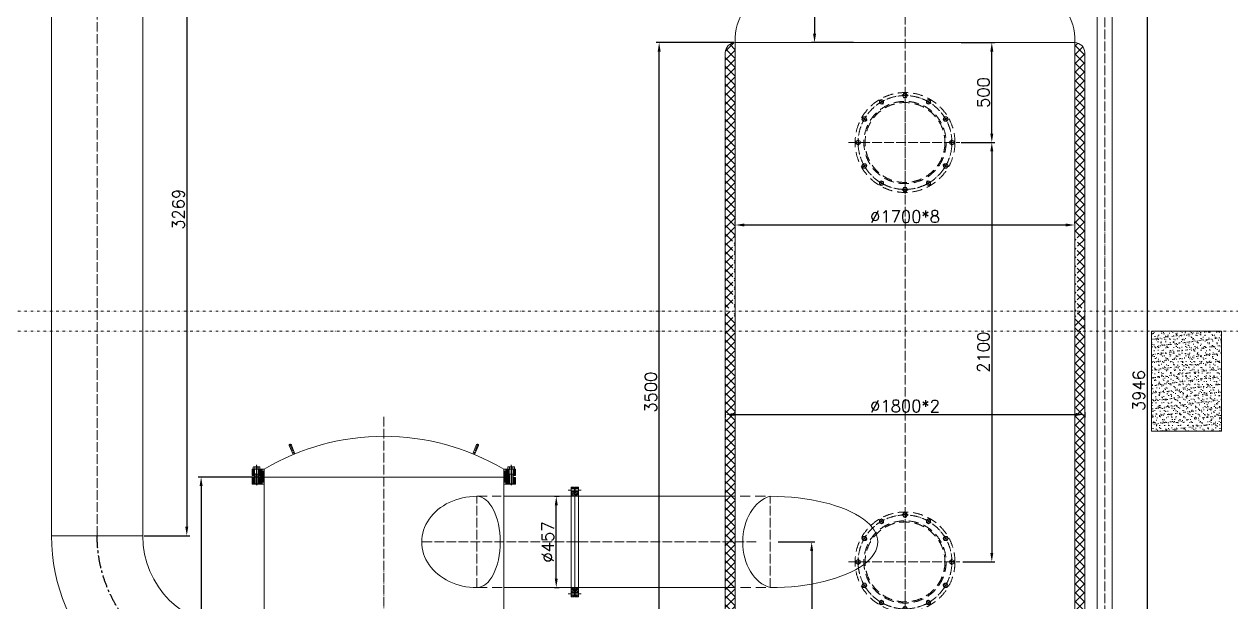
# Model space of a CAD drawing. Header units: millimetres. Extents: x 12181 to 44419, y -180123 to -157321.
# Drawn here: x 23020 to 29064, y -164094 to -161201 of the extents above; entities that cross this region are included whole.
import ezdxf

# ---------------------------------------------------------------- set-up
doc = ezdxf.new("R2010")
doc.units = ezdxf.units.MM
doc.header["$LTSCALE"] = 2
doc.header["$MEASUREMENT"] = 0
for name, pattern in [('ACAD_ISO04W100', [30, 24, -3, 0, -3]), ('CENTER', [50.8, 31.75, -6.35, 6.35, -6.35]), ('CENTER2', [28.575, 19.05, -3.175, 3.175, -3.175]), ('DASHEDX2', [38.1, 25.4, -12.7]), ('DIVIDE2', [15.875, 6.35, -3.175, 0, -3.175, 0, -3.175])]:
    doc.linetypes.add(name, pattern=pattern)
doc.layers.get('0').update_dxf_attribs({"lineweight": 20})
for name, color, linetype, lineweight in [('1', 1, 'Continuous', 9), ('中心线', 1, 'CENTER2', 13), ('中心线层', 1, 'ACAD_ISO04W100', 9), ('剖面线层', 4, 'Continuous', 9), ('尺寸线层', 3, 'Continuous', 13), ('细实线', 8, 'Continuous', 13), ('虚线', 142, 'DASHEDX2', 13)]:
    doc.layers.add(name, color=color, linetype=linetype, lineweight=lineweight)
doc.layers.add('3', color=3, linetype='CENTER')
doc.styles.get("Standard").update_dxf_attribs({"font": 'txt.shx', "bigfont": 'hztxt.shx'})
doc.dimstyles.new('总装图', dxfattribs={"dimscale": 1.5, "dimtxt": 40, "dimasz": 30, "dimexe": 10, "dimexo": 5, "dimgap": 8, "dimtad": 1, "dimdec": 0, "dimtxsty": 'Standard', "dimcen": 2.5, "dimadec": 0, "dimazin": 0, "dimtfac": 1, "dimtdec": 0, "dimtmove": 0, "dimatfit": 3, "dimfxl": 1, "dimarcsym": 0})

# ---------------------------------------------------------------- blocks, each defined once
blk = doc.blocks.new('*D2286')
at = {"layer": 'Defpoints', "color": 0}
for p in [(26200.1, -161294), (26581.5, -161294), (26581.5, -164794)]:
    blk.add_point(p, dxfattribs=at)
at = {"layer": '尺寸线层', "color": 0, "lineweight": -2}
for p, q in [((26574, -161294), (26185.1, -161294)), ((26200.1, -164749), (26200.1, -161339)), ((26574, -164794), (26185.1, -164794))]:
    blk.add_line(p, q, dxfattribs=at)
at = {"layer": '尺寸线层', "color": 0}
for points in [[(26192.6, -161339), (26207.6, -161339), (26200.1, -161294)], [(26192.6, -164749), (26207.6, -164749), (26200.1, -164794)]]:
    blk.add_solid(points, dxfattribs=at)
at = {"layer": '尺寸线层', "color": 0, "insert": (26158.1, -163044), "char_height": 60, "attachment_point": 5, "rotation": 90}
blk.add_mtext('3500', dxfattribs=at)
blk = doc.blocks.new('*D2301')
at = {"layer": 'Defpoints', "color": 0}
for p in [(24199.5, -163469), (23906.1, -166319), (24201.2, -166319)]:
    blk.add_point(p, dxfattribs=at)
at = {"layer": '尺寸线层', "color": 0, "lineweight": -2}
for p, q in [((24192, -163469), (23891.1, -163469)), ((23906.1, -163514), (23906.1, -166274)), ((24193.7, -166319), (23891.1, -166319))]:
    blk.add_line(p, q, dxfattribs=at)
at = {"layer": '尺寸线层', "color": 0}
for points in [[(23898.6, -163514), (23913.6, -163514), (23906.1, -163469)], [(23898.6, -166274), (23913.6, -166274), (23906.1, -166319)]]:
    blk.add_solid(points, dxfattribs=at)
at = {"layer": '尺寸线层', "color": 0, "insert": (23864.1, -164894), "char_height": 60, "attachment_point": 5, "rotation": 90}
blk.add_mtext('2850', dxfattribs=at)
blk = doc.blocks.new('*U1947', base_point=(-70.7, 734.2))
at = {"color": 7}
for p, q in [((-81.9, 750.7), (-83.2, 748.5)), ((-83.2, 748.5), (-83.2, 719.9)), ((-70.7, 750.7), (-81.9, 750.7)), ((-70.7, 742.4), (-81.9, 742.4)), ((-70.7, 726), (-81.9, 726)), ((-70.7, 750.7), (-70.7, 717.7)), ((-70.7, 744.2), (1.8, 744.2)), ((-70.7, 734.2), (-70.7, 734.2)), ((-70.7, 734.2), (-70.7, 734.2)), ((-70.7, 734.2), (-70.7, 734.2)), ((-45.7, 744.2), (-45.7, 724.2)), ((1.8, 744.2), (1.8, 724.2)), ((1.8, 744.2), (4.3, 741.7)), ((4.3, 726.7), (1.8, 724.2)), ((4.3, 741.7), (4.3, 726.7)), ((-81.9, 717.7), (-83.2, 719.9)), ((-70.7, 717.7), (-81.9, 717.7)), ((-70.7, 724.2), (1.8, 724.2))]:
    blk.add_line(p, q, dxfattribs=at)
for centre, radius, start, end in [((-75.9, 746.6), 7.29, 154.38427, 214.38425), ((-55.9, 734.2), 27.3, 162.41205, 197.58795), ((-75.9, 721.9), 7.29, 145.61575, 205.61573)]:
    blk.add_arc(centre, radius, start, end, dxfattribs=at)
at = {"layer": '1', "color": 1}
for p, q in [((-45.7, 742.2), (-51.2, 744.2)), ((-45.7, 726.2), (-51.2, 724.2)), ((-45.7, 742.2), (3.8, 742.2)), ((-45.7, 726.2), (3.8, 726.2))]:
    blk.add_line(p, q, dxfattribs=at)
at = {"layer": '3', "color": 3, "ltscale": 2}
blk.add_line((-88.2, 734.2), (9.3, 734.2), dxfattribs=at)
blk = doc.blocks.new('*D2288')
at = {"layer": 'Defpoints', "color": 0}
for p in [(27180.5, -160494), (26978.5, -161294), (27180.5, -161294)]:
    blk.add_point(p, dxfattribs=at)
at = {"layer": '尺寸线层', "color": 0, "lineweight": -2}
for p, q in [((27173, -160494), (26963.5, -160494)), ((26978.5, -160539), (26978.5, -161249)), ((27173, -161294), (26963.5, -161294))]:
    blk.add_line(p, q, dxfattribs=at)
at = {"layer": '尺寸线层', "color": 0}
for points in [[(26971, -160539), (26986, -160539), (26978.5, -160494)], [(26971, -161249), (26986, -161249), (26978.5, -161294)]]:
    blk.add_solid(points, dxfattribs=at)
at = {"layer": '尺寸线层', "color": 0, "insert": (26936.5, -160894), "char_height": 60, "attachment_point": 5, "rotation": 90}
blk.add_mtext('800', dxfattribs=at)
blk = doc.blocks.new('*D2295')
at = {"layer": 'Defpoints', "color": 0}
for p in [(28490.5, -161062.9), (28431.5, -165008.9), (28644.7, -165008.9)]:
    blk.add_point(p, dxfattribs=at)
at = {"layer": '尺寸线层', "color": 0, "lineweight": -2}
for p, q in [((28498, -161062.9), (28659.7, -161062.9)), ((28644.7, -161107.9), (28644.7, -164963.9)), ((28439, -165008.9), (28659.7, -165008.9))]:
    blk.add_line(p, q, dxfattribs=at)
at = {"layer": '尺寸线层', "color": 0}
for points in [[(28637.2, -161107.9), (28652.2, -161107.9), (28644.7, -161062.9)], [(28637.2, -164963.9), (28652.2, -164963.9), (28644.7, -165008.9)]]:
    blk.add_solid(points, dxfattribs=at)
at = {"layer": '尺寸线层', "color": 0, "insert": (28602.7, -163035.9), "char_height": 60, "attachment_point": 5, "rotation": 90}
blk.add_mtext('3946', dxfattribs=at)
blk = doc.blocks.new('*U1396', base_point=(600, 295.1))
at = {"color": 7}
for p, q in [((589.5, 301.1), (600, 307.2)), ((610.5, 301.1), (600, 307.2)), ((589.5, 301.1), (589.5, 289)), ((589.5, 289), (600, 282.9)), ((610.5, 289), (600, 282.9)), ((610.5, 301.1), (610.5, 289))]:
    blk.add_line(p, q, dxfattribs=at)
blk.add_circle((600, 295.1), 10.5, dxfattribs=at)
at = {"layer": '3', "color": 3}
for p, q in [((600, 310.2), (600, 279.9)), ((586.5, 295.1), (613.5, 295.1))]:
    blk.add_line(p, q, dxfattribs=at)
blk = doc.blocks.new('A$C630E34C9')
for radius in [250, 206, 200]:
    blk.add_circle((0, 0), radius)
at = {"layer": '中心线层'}
for p, q in [((0, 271.8), (0, -284.5)), ((-282.9, 0), (-245.5, 0)), ((-224.5, 0), (274.3, 0))]:
    blk.add_line(p, q, dxfattribs=at)
blk.add_arc((0, 0), 235, 182.91453, 177.08547, dxfattribs=at)
for p, rotation in [((0, 235), 270), ((-117.5, 203.5), 300.0000000000624), ((117.5, 203.5), 239.9999999999376), ((-203.5, 117.5), 329.9999999999897), ((203.5, 117.5), 210.0000000000103), ((235, 0), 180), ((-203.5, -117.5), 30.00000000001032), ((203.5, -117.5), 149.9999999999897), ((-117.5, -203.5), 59.99999999993758), ((0, -235), 90), ((117.5, -203.5), 120.0000000000624)]:
    blk.add_blockref('*U1396', p, dxfattribs=dict(rotation=rotation))
blk.add_blockref('*U1396', (-235, 0))
blk = doc.blocks.new('*D2233')
at = {"layer": 'Defpoints', "color": 0}
for p in [(26581.5, -162207), (28281.5, -162207), (28281.5, -162207)]:
    blk.add_point(p, dxfattribs=at)
at = {"layer": '尺寸线层', "color": 0, "lineweight": -2}
for p, q in [((26581.5, -162199.5), (26581.5, -162192)), ((26626.5, -162207), (28236.5, -162207)), ((28281.5, -162199.5), (28281.5, -162192))]:
    blk.add_line(p, q, dxfattribs=at)
at = {"layer": '尺寸线层', "color": 0}
for points in [[(26626.5, -162199.5), (26626.5, -162214.5), (26581.5, -162207)], [(28236.5, -162199.5), (28236.5, -162214.5), (28281.5, -162207)]]:
    blk.add_solid(points, dxfattribs=at)
at = {"layer": '尺寸线层', "color": 0, "insert": (27431.5, -162165), "char_height": 60, "attachment_point": 5}
blk.add_mtext('%%C1700*8', dxfattribs=at)
blk = doc.blocks.new('*D2231')
at = {"layer": 'Defpoints', "color": 0}
for p in [(26531.5, -163136.9), (28331.5, -163136.9), (28331.5, -163155.5)]:
    blk.add_point(p, dxfattribs=at)
at = {"layer": '尺寸线层', "color": 0, "lineweight": -2}
for p, q in [((26531.5, -163144.4), (26531.5, -163170.5)), ((26576.5, -163155.5), (28286.5, -163155.5)), ((28331.5, -163144.4), (28331.5, -163170.5))]:
    blk.add_line(p, q, dxfattribs=at)
at = {"layer": '尺寸线层', "color": 0}
for points in [[(26576.5, -163148), (26576.5, -163163), (26531.5, -163155.5)], [(28286.5, -163148), (28286.5, -163163), (28331.5, -163155.5)]]:
    blk.add_solid(points, dxfattribs=at)
at = {"layer": '尺寸线层', "color": 0, "insert": (27431.5, -163113.5), "char_height": 60, "attachment_point": 5}
blk.add_mtext('%%C1800*2', dxfattribs=at)
blk = doc.blocks.new('*D2287')
at = {"layer": 'Defpoints', "color": 0}
for p in [(26788.5, -163794), (26788.5, -164794), (26964.1, -164794)]:
    blk.add_point(p, dxfattribs=at)
at = {"layer": '尺寸线层', "color": 0, "lineweight": -2}
for p, q in [((26796, -163794), (26979.1, -163794)), ((26964.1, -163839), (26964.1, -164749)), ((26796, -164794), (26979.1, -164794))]:
    blk.add_line(p, q, dxfattribs=at)
at = {"layer": '尺寸线层', "color": 0}
for points in [[(26956.6, -163839), (26971.6, -163839), (26964.1, -163794)], [(26956.6, -164749), (26971.6, -164749), (26964.1, -164794)]]:
    blk.add_solid(points, dxfattribs=at)
at = {"layer": '尺寸线层', "color": 0, "insert": (26922.1, -164294), "char_height": 60, "attachment_point": 5, "rotation": 90}
blk.add_mtext('1000', dxfattribs=at)
blk = doc.blocks.new('*D2281')
at = {"layer": 'Defpoints', "color": 0}
for p in [(25667.8, -163565.5), (25684.8, -163565.5), (25667.8, -164022.5)]:
    blk.add_point(p, dxfattribs=at)
at = {"layer": '尺寸线层', "color": 0, "lineweight": -2}
for p, q in [((25675.3, -163565.5), (25699.8, -163565.5)), ((25684.8, -163977.5), (25684.8, -163610.5)), ((25675.3, -164022.5), (25699.8, -164022.5))]:
    blk.add_line(p, q, dxfattribs=at)
at = {"layer": '尺寸线层', "color": 0}
for points in [[(25677.3, -163610.5), (25692.3, -163610.5), (25684.8, -163565.5)], [(25677.3, -163977.5), (25692.3, -163977.5), (25684.8, -164022.5)]]:
    blk.add_solid(points, dxfattribs=at)
at = {"layer": '尺寸线层', "color": 0, "insert": (25642.8, -163794), "char_height": 60, "attachment_point": 5, "rotation": 90}
blk.add_mtext('%%c457', dxfattribs=at)
blk = doc.blocks.new('A$C54754582')
at = {"layer": '剖面线层'}
h = blk.add_hatch(dxfattribs=at)
h.set_pattern_fill('ANSI31', color=256, scale=2, style=0)
h.set_pattern_definition([(45, (-468.4355, -341.444), (-4.49013, 4.49013), [])])
h.paths.add_polyline_path([(237, 16.5), (235.5, 18), (230, 18), (230, 0), (253, 0), (253, 16), (251, 18), (247.4, 18), (245.5, 18), (244, 16.5), (242.5, 18), (238.5, 18)])
h.paths.add_polyline_path([(275, 16), (267, 16), (267, 0), (275, 0)])
h.paths.add_polyline_path([(-237, 16.5), (-238.5, 18), (-242.5, 18), (-244, 16.5), (-245.5, 18), (-251, 18), (-253, 16), (-253, 0), (-230, 0), (-230, 18), (-233.6, 18), (-235.5, 18)])
h.paths.add_polyline_path([(-267, 16), (-275, 16), (-275, 0), (-267, 0)])
for p, q in [((-260, 0), (260, 0)), ((-253, 16), (-251, 18)), ((-245.5, 18), (-244, 18)), ((-245.5, 18), (-244, 16.5)), ((-244, 18), (-242.5, 18)), ((-244, 16.5), (-242.5, 18)), ((-238.5, 18), (-237, 18)), ((-238.5, 18), (-237, 16.5)), ((-237, 18), (-235.5, 18)), ((-237, 16.5), (-235.5, 18)), ((247.4, 18), (-233.6, 18)), ((237, 18), (235.5, 18)), ((237, 16.5), (235.5, 18)), ((238.5, 18), (237, 18)), ((238.5, 18), (237, 16.5)), ((244, 18), (242.5, 18)), ((244, 16.5), (242.5, 18)), ((245.5, 18), (244, 18)), ((245.5, 18), (244, 16.5)), ((251, 18), (247.4, 18)), ((253, 16), (251, 18))]:
    blk.add_line(p, q)
for points in [[(-253, 16), (-275, 16), (-275, 0), (275, 0), (275, 16), (253, 16)], [(-230, 18), (-251, 18)], [(247.4, 18), (251, 18)]]:
    blk.add_lwpolyline(points)
for points in [[(-267, 0), (-253, 0), (-253, 16), (-267, 16)], [(-230, 0), (230, 0), (230, 18), (-230, 18)], [(267, 0), (253, 0), (253, 16), (267, 16)]]:
    blk.add_lwpolyline(points, close=True)
at = {"layer": '中心线层'}
for p, q in [((-260, 26), (-260, -14.4)), ((0, 26), (0, -14.4)), ((260, 26), (260, -14.4))]:
    blk.add_line(p, q, dxfattribs=at)
blk = doc.blocks.new('*D2294')
at = {"layer": 'Defpoints', "color": 0}
for p in [(27705.8, -161294), (27866.2, -161294), (27705.8, -161794)]:
    blk.add_point(p, dxfattribs=at)
at = {"layer": '尺寸线层', "color": 0, "lineweight": -2}
for p, q in [((27713.3, -161294), (27881.2, -161294)), ((27866.2, -161749), (27866.2, -161339)), ((27713.3, -161794), (27881.2, -161794))]:
    blk.add_line(p, q, dxfattribs=at)
at = {"layer": '尺寸线层', "color": 0}
for points in [[(27858.7, -161339), (27873.7, -161339), (27866.2, -161294)], [(27858.7, -161749), (27873.7, -161749), (27866.2, -161794)]]:
    blk.add_solid(points, dxfattribs=at)
at = {"layer": '尺寸线层', "color": 0, "insert": (27824.2, -161544), "char_height": 60, "attachment_point": 5, "rotation": 90}
blk.add_mtext('500', dxfattribs=at)
blk = doc.blocks.new('*D2290')
at = {"layer": 'Defpoints', "color": 0}
for p in [(27713.3, -161794), (27713.3, -163894), (27866.2, -163894)]:
    blk.add_point(p, dxfattribs=at)
at = {"layer": '尺寸线层', "color": 0, "lineweight": -2}
for p, q in [((27720.8, -161794), (27881.2, -161794)), ((27866.2, -161839), (27866.2, -163849)), ((27720.8, -163894), (27881.2, -163894))]:
    blk.add_line(p, q, dxfattribs=at)
at = {"layer": '尺寸线层', "color": 0}
for points in [[(27858.7, -161839), (27873.7, -161839), (27866.2, -161794)], [(27858.7, -163849), (27873.7, -163849), (27866.2, -163894)]]:
    blk.add_solid(points, dxfattribs=at)
at = {"layer": '尺寸线层', "color": 0, "insert": (27824.2, -162844), "char_height": 60, "attachment_point": 5, "rotation": 90}
blk.add_mtext('2100', dxfattribs=at)
blk = doc.blocks.new('*D2313')
at = {"layer": 'Defpoints', "color": 0}
for p in [(23636.5, -160494), (23614, -163763), (23834.3, -163763)]:
    blk.add_point(p, dxfattribs=at)
at = {"layer": '尺寸线层', "color": 0, "lineweight": -2}
for p, q in [((23644, -160494), (23849.3, -160494)), ((23834.3, -160539), (23834.3, -163718)), ((23621.5, -163763), (23849.3, -163763))]:
    blk.add_line(p, q, dxfattribs=at)
at = {"layer": '尺寸线层', "color": 0}
for points in [[(23826.8, -160539), (23841.8, -160539), (23834.3, -160494)], [(23826.8, -163718), (23841.8, -163718), (23834.3, -163763)]]:
    blk.add_solid(points, dxfattribs=at)
at = {"layer": '尺寸线层', "color": 0, "insert": (23792.3, -162128.5), "char_height": 60, "attachment_point": 5, "rotation": 90}
blk.add_mtext('3269', dxfattribs=at)
blk = doc.blocks.new('*U1398', base_point=(460, 420))
at = {"color": 7}
for p, q in [((917.5, 1334.5), (917.5, 877.5)), ((3, 420), (460, 420))]:
    blk.add_line(p, q, dxfattribs=at)
for radius in [914.5, 457.5]:
    blk.add_arc((917.5, 420), radius, 90, 180, dxfattribs=at)
at = {"layer": '3', "color": 3}
blk.add_arc((917.5, 420), 686, 90, 180, dxfattribs=at)
blk = doc.blocks.new('A$C46C45D3D')
at = {"layer": '细实线'}
h = blk.add_hatch(dxfattribs=at)
h.set_pattern_fill('AR-SAND', color=256, scale=15, style=0)
h.set_pattern_definition([(37.5, (24961.937, 147354.136), (-0.9449004, 28.9023565), [0, -22.8, 0, -25.5, 0, -24.375]), (7.5, (24961.937, 147354.136), (26.546651, 42.332191), [0, -12.3, 0, -20.55, 0, -7.875]), (327.5, (24943.487, 147354.136), (46.712128, 0.084886), [0, -7.5, 0, -27, 0, -35.25]), (317.5, (24943.487, 147354.136), (45.091899, 13.165133), [0, -3.75, 0, -17.7, 0, -20.25])])
h.paths.add_polyline_path([(0, -500), (350, -500), (350, 0), (0, 0)])
blk.add_lwpolyline([(0, -500), (350, -500), (350, 0), (0, 0)], close=True, dxfattribs=at)
blk = doc.blocks.new('A$C3AB74F0A')
blk.add_blockref('A$C46C45D3D', (16055.2, -100))

msp = doc.modelspace()

# ---------------------------------------------------------------- hatches: boundary and pattern name
at = {"layer": '剖面线层'}
h = msp.add_hatch(dxfattribs=at)
h.set_pattern_fill('ANSI37', color=256, scale=250, style=0)
h.paths.add_polyline_path([(26581.5, -161294, 0.414214), (26531.5, -161344), (26531.5, -162318.9), (26567.1, -162318.9), (26567.1, -162270.9), (26576.1, -162270.9), (26576.1, -162638.9), (26581.5, -162638.9)])
h.paths.add_polyline_path([(26569.7, -162318.9), (26531.5, -162318.9), (26531.5, -162622.9), (26569.7, -162622.9)], flags=17)
h.paths.add_polyline_path([(26581.5, -162638.9), (26576.1, -162638.9), (26576.1, -162670.9), (26567.1, -162670.9), (26567.1, -162638.9), (26531.5, -162638.9), (26531.5, -162738.9), (26581.5, -162738.9)])
h.paths.add_polyline_path([(26581.5, -162738.9), (26531.5, -162738.9), (26531.5, -163794), (26581.5, -163794)])
h.paths.add_polyline_path([(28331.5, -161344, 0.414214), (28281.5, -161294), (28281.5, -162638.9), (28286.9, -162638.9), (28286.9, -162270.9), (28295.9, -162270.9), (28295.9, -162318.9), (28331.5, -162318.9)])
h.paths.add_polyline_path([(28331.5, -162318.9), (28293.3, -162318.9), (28293.3, -162622.9), (28331.5, -162622.9)], flags=17)
h.paths.add_polyline_path([(28331.5, -162738.9), (28281.5, -162738.9), (28281.5, -164614), (28331.5, -164564)])
h.paths.add_polyline_path([(28331.5, -164800.3), (28331.5, -164724), (28281.5, -164674), (28281.5, -164800.3, -0.198912), (28268.3, -164832.1), (27593.5, -165507), (27643.5, -165507, 0.198912), (27678.8, -165492.4), (28303.7, -164867.5, 0.198912)])
h.paths.add_polyline_path([(26594.7, -164832.1, -0.198912), (26581.5, -164800.3), (26581.5, -164794), (26581.5, -163794), (26531.5, -163794), (26531.5, -164800.3, 0.198912), (26559.3, -164867.5), (27184.2, -165492.4, 0.198912), (27219.6, -165507), (27269.6, -165507)])
at = {"layer": '细实线'}
h = msp.add_hatch(dxfattribs=at)
h.set_pattern_fill('ANSI37', color=256, scale=250, style=0)
h.set_pattern_definition([(45, (45733.566, -14445.23), (-22.097087, 22.097087), []), (135, (45733.566, -14445.23), (-22.097087, -22.097087), [])])
h.paths.add_polyline_path([(28331.5, -162638.9), (28295.9, -162638.9), (28295.9, -162670.9), (28289.9, -162670.9), (28286.9, -162667.9), (28286.9, -162638.9), (28281.5, -162638.9), (28281.5, -162738.9), (28331.5, -162738.9)])
h = msp.add_hatch(dxfattribs=at)
h.set_pattern_fill('ANSI31', color=256, scale=40, style=0)
h.set_pattern_definition([(315, (52094.566, -315492.681), (-3.5355339, -3.5355339), [])])
h.paths.add_polyline_path([(25481.5, -163462), (25470.5, -163462), (25470.5, -163430), (25475.5, -163430), (25481.5, -163430)])
h.paths.add_polyline_path([(25447.5, -163462), (25446.5, -163462), (25443.5, -163465), (25421.5, -163465), (25421.5, -163445.7), (25431.5, -163440), (25431.5, -163430), (25447.5, -163430)])
h.paths.add_polyline_path([(24221.5, -163445.7), (24221.5, -163465), (24199.5, -163465), (24196.5, -163462), (24195.5, -163462), (24195.5, -163430), (24211.5, -163430), (24211.5, -163440)])
h.paths.add_polyline_path([(24172.5, -163462), (24161.5, -163462), (24161.5, -163430), (24172.5, -163430)])
h = msp.add_hatch(dxfattribs=at)
h.set_pattern_fill('ANSI31', color=256, scale=40, angle=90, style=0)
h.set_pattern_definition([(225, (52094.566, -315492.681), (-3.5355339, 3.5355339), [])])
h.paths.add_polyline_path([(25449, -163502.5), (25450.5, -163504), (25431.5, -163504), (25431.5, -163494), (25421.5, -163488.2), (25421.5, -163469), (25443.5, -163469), (25446.5, -163472), (25449, -163472)])
h.paths.add_polyline_path([(25481.5, -163504), (25467.5, -163504), (25469, -163502.5), (25469, -163472), (25481.5, -163472)])
h.paths.add_polyline_path([(24221.5, -163488.2), (24211.5, -163494), (24211.5, -163504), (24192.5, -163504), (24194, -163502.5), (24194, -163472), (24196.5, -163472), (24199.5, -163469), (24221.5, -163469)])
h.paths.add_polyline_path([(24174, -163502.5), (24175.5, -163504), (24161.5, -163504), (24161.5, -163472), (24174, -163472)])
h = msp.add_hatch(dxfattribs=at)
h.set_pattern_fill('ANSI37', color=256, scale=15, angle=90, style=0)
h.set_pattern_definition([(225, (52094.5661, -315492.6811), (-1.325825215, 1.325825215), []), (135, (52094.5661, -315492.6811), (1.325825215, 1.325825215), [])])
h.paths.add_polyline_path([(24221.5, -163467), (24221.5, -163469), (24199.5, -163469), (24199.5, -163465), (24221.5, -163465)])
h.paths.add_polyline_path([(25443.5, -163469), (25421.5, -163469), (25421.5, -163467), (25421.5, -163465), (25443.5, -163465)])

# ---------------------------------------------------------------- linework, layer by layer
for p, q in [((23157, -163763), (23157, -160494)), ((23614, -160494), (23614, -163763)), ((28393.5, -161062.9), (28393.5, -164908.9)), ((28469.6, -161062.9), (28469.6, -164908.9)), ((26581.5, -161269), (26581.5, -164794)), ((27431.5, -161294), (26581.5, -161294)), ((26581.5, -161294), (26581.5, -161294)), ((27431.5, -161294), (28281.5, -161294)), ((28281.5, -161269), (28281.5, -164800.3)), ((26531.5, -161344), (26531.5, -164800.3)), ((28331.5, -161344), (28331.5, -164564)), ((24347.8, -163310.4), (24366.9, -163356.6)), ((24357.1, -163306.5), (24376.1, -163352.8)), ((25286, -163306.5), (25266.9, -163352.8)), ((25295.2, -163310.4), (25276.1, -163356.6)), ((24161.5, -163430), (24174, -163430)), ((24161.5, -163462), (24161.5, -163430)), ((24161.5, -163462), (24174, -163462)), ((24161.5, -163472), (24174, -163472)), ((24161.5, -163472), (24161.5, -163504)), ((24172.5, -163430), (24172.5, -163462)), ((24194, -163430), (24221.5, -163430)), ((24194, -163462), (24196.5, -163462)), ((24194, -163472), (24196.5, -163472)), ((24195.5, -163430), (24195.5, -163462)), ((24199.5, -163465), (24196.5, -163462)), ((24199.5, -163469), (24196.5, -163472)), ((24199.5, -163465), (24199.5, -163469)), ((24199.5, -163465), (24221.5, -163465)), ((24199.5, -163469), (24221.5, -163469)), ((24211.5, -163440), (24211.5, -163430)), ((24221.5, -163440), (24211.5, -163440)), ((24211.5, -163440), (24221.5, -163445.7)), ((24221.5, -163430), (24221.5, -163467)), ((24221.5, -163467), (24221.5, -163469)), ((25421.5, -163469), (24221.5, -163469)), ((24221.5, -163469), (24221.5, -166319)), ((25449, -163430), (25421.5, -163430)), ((25421.5, -163430), (25421.5, -163467)), ((25421.5, -163440), (25431.5, -163440)), ((25431.5, -163440), (25421.5, -163445.7)), ((25443.5, -163465), (25421.5, -163465)), ((25421.5, -163467), (25421.5, -163469)), ((25421.5, -163469), (25421.5, -166319)), ((25443.5, -163469), (25421.5, -163469)), ((25431.5, -163440), (25431.5, -163430)), ((25443.5, -163465), (25446.5, -163462)), ((25443.5, -163465), (25443.5, -163469)), ((25443.5, -163469), (25446.5, -163472)), ((25449, -163462), (25446.5, -163462)), ((25449, -163472), (25446.5, -163472)), ((25447.5, -163430), (25447.5, -163462)), ((25481.5, -163430), (25469, -163430)), ((25481.5, -163462), (25469, -163462)), ((25481.5, -163472), (25469, -163472)), ((25470.5, -163430), (25470.5, -163462)), ((25481.5, -163462), (25481.5, -163430)), ((25481.5, -163472), (25481.5, -163504)), ((24161.5, -163504), (24175.5, -163504)), ((24192.5, -163504), (24221.5, -163504)), ((24211.5, -163494), (24221.5, -163488.2)), ((24221.5, -163494), (24211.5, -163494)), ((24211.5, -163494), (24211.5, -163504)), ((25431.5, -163494), (25421.5, -163488.2)), ((25421.5, -163494), (25431.5, -163494)), ((25450.5, -163504), (25421.5, -163504)), ((25431.5, -163494), (25431.5, -163504)), ((25481.5, -163504), (25467.5, -163504)), ((25421.5, -163565.5), (26531.5, -163565.5)), ((25421.5, -164022.5), (26531.5, -164022.5))]:
    msp.add_line(p, q)
for centre, radius, start, end in [((26581.5, -161344), 50, 90, 180), ((28281.5, -161344), 50, 0, 90), ((24821.5, -164438.4), 1173.4, 59.2475, 120.7525), ((24352.4, -163308.5), 5, 22.42783, 202.42783), ((25290.6, -163308.5), 5, 337.57217, 157.57217)]:
    msp.add_arc(centre, radius, start, end)
for centre, major_axis, ratio, start_param, end_param in [((27431.5, -161269), (-850, 0), 0.5, 3.141593, 6.283185), ((25287.3, -163794), (-276.5, 0), 0.826502, 4.712389, 7.853982), ((25287.3, -163794), (0, 228.5), 0.512606, 3.141593, 6.283185), ((26788.5, -163794), (0, 232.8), 0.728114, 0.192986, 2.948607), ((26755.9, -163794), (539.3, 0), 0.423682, 4.712389, 7.853982)]:
    msp.add_ellipse(centre, major_axis=major_axis, ratio=ratio, start_param=start_param, end_param=end_param)
at = {"layer": '中心线'}
for p, q in [((24345.7, -163311.3), (24360.1, -163305.3)), ((24350.5, -163303.8), (24371.5, -163354.7)), ((25292.5, -163303.8), (25271.5, -163354.7)), ((25297.4, -163311.3), (25283, -163305.3))]:
    msp.add_line(p, q, dxfattribs=at)
at = {"layer": '中心线层'}
for p, q in [((23385.5, -163763), (23385.5, -160494)), ((27431.5, -160494), (27431.5, -165907)), ((28431.5, -161047.8), (28431.5, -165129.8)), ((24821.5, -163167.5), (24821.5, -167064)), ((24184, -163417.5), (24184, -163408.4)), ((25459, -163417.5), (25459, -163408.4)), ((25287.3, -164022.5), (25287.3, -163565.5)), ((26755.9, -164022.5), (26755.9, -163565.5)), ((26685.3, -163794), (25010.8, -163794))]:
    msp.add_line(p, q, dxfattribs=at)
at = {"layer": '细实线', "linetype": 'DIVIDE2'}
for p, q in [((15193.1, -162638.9), (35271.2, -162638.9)), ((15193.1, -162738.9), (35275.6, -162738.9))]:
    msp.add_line(p, q, dxfattribs=at)
at = {"layer": '虚线'}
for p, q in [((25287.3, -163565.5), (25409.1, -163565.5)), ((26528.9, -163565.5), (26755.9, -163565.5)), ((25287.3, -164022.5), (25415.6, -164022.5)), ((26531.5, -164022.5), (26755.9, -164022.5))]:
    msp.add_line(p, q, dxfattribs=at)

# ---------------------------------------------------------------- block references
msp.add_blockref('A$C3AB74F0A', (12611.3, -162638.9))
at = {"xscale": -1}
for name, p, rotation in [('*U1947', (24184, -163430), 90), ('A$C54754582', (25795.6, -163794), 90), ('*U1398', (23614, -163763), 180)]:
    msp.add_blockref(name, p, dxfattribs=dict(at, rotation=rotation))
at = {"rotation": 270}
for name, p in [('*U1947', (25459, -163430)), ('A$C54754582', (25759.6, -163794))]:
    msp.add_blockref(name, p, dxfattribs=at)
at = {"layer": '虚线'}
for p in [(27431.5, -161794), (27431.5, -163894)]:
    msp.add_blockref('A$C630E34C9', p, dxfattribs=at)

# ---------------------------------------------------------------- dimensions: what is measured, and where the dimension line sits
at = {"layer": '尺寸线层'}
for base, p1, p2, picture, middle in [((23834.3, -163763), (23636.5, -160494), (23614, -163763), '*D2313', (23792.3, -162128.5)), ((26978.5, -161294), (27180.5, -160494), (27180.5, -161294), '*D2288', (26936.5, -160894)), ((27866.2, -161294), (27705.8, -161794), (27705.8, -161294), '*D2294', (27824.2, -161544)), ((27866.2, -163894), (27713.3, -161794), (27713.3, -163894), '*D2290', (27824.2, -162844)), ((23906.1, -166319), (24199.5, -163469), (24201.2, -166319), '*D2301', (23864.1, -164894)), ((26964.1, -164794), (26788.5, -163794), (26788.5, -164794), '*D2287', (26922.1, -164294))]:
    dim = msp.add_linear_dim(base=base, p1=p1, p2=p2, angle=90, dimstyle='总装图', dxfattribs=at)
    dim.commit()
    dim.dimension.update_dxf_attribs({"geometry": picture, "text_midpoint": middle})
for base, p1, p2, picture, middle in [((28644.7, -165008.9), (28490.5, -161062.9), (28431.5, -165008.9), '*D2295', (28644.7, -163035.9)), ((26200.1, -161294), (26581.5, -164794), (26581.5, -161294), '*D2286', (26200.1, -163044))]:
    dim = msp.add_linear_dim(base=base, p1=p1, p2=p2, angle=90, dimstyle='总装图', dxfattribs=at)
    dim.commit()
    dim.dimension.update_dxf_attribs({"geometry": picture, "text_midpoint": middle, "dimtype": 160})
for base, p1, p2, text, picture, middle in [((28281.5, -162207), (26581.5, -162207), (28281.5, -162207), '%%C1700*8', '*D2233', (27431.5, -162165)), ((28331.5, -163155.5), (26531.5, -163136.9), (28331.5, -163136.9), '%%C1800*2', '*D2231', (27431.5, -163113.5))]:
    dim = msp.add_linear_dim(base=base, p1=p1, p2=p2, text=text, dimstyle='总装图', dxfattribs=at)
    dim.commit()
    dim.dimension.update_dxf_attribs({"geometry": picture, "text_midpoint": middle})
dim = msp.add_linear_dim(base=(25684.8, -163565.5), p1=(25667.8, -164022.5), p2=(25667.8, -163565.5), angle=90, text='%%c457', dimstyle='总装图', dxfattribs=at)
dim.commit()
dim.dimension.update_dxf_attribs({"geometry": '*D2281', "text_midpoint": (25642.8, -163794)})

doc.saveas('drawing.dxf')
